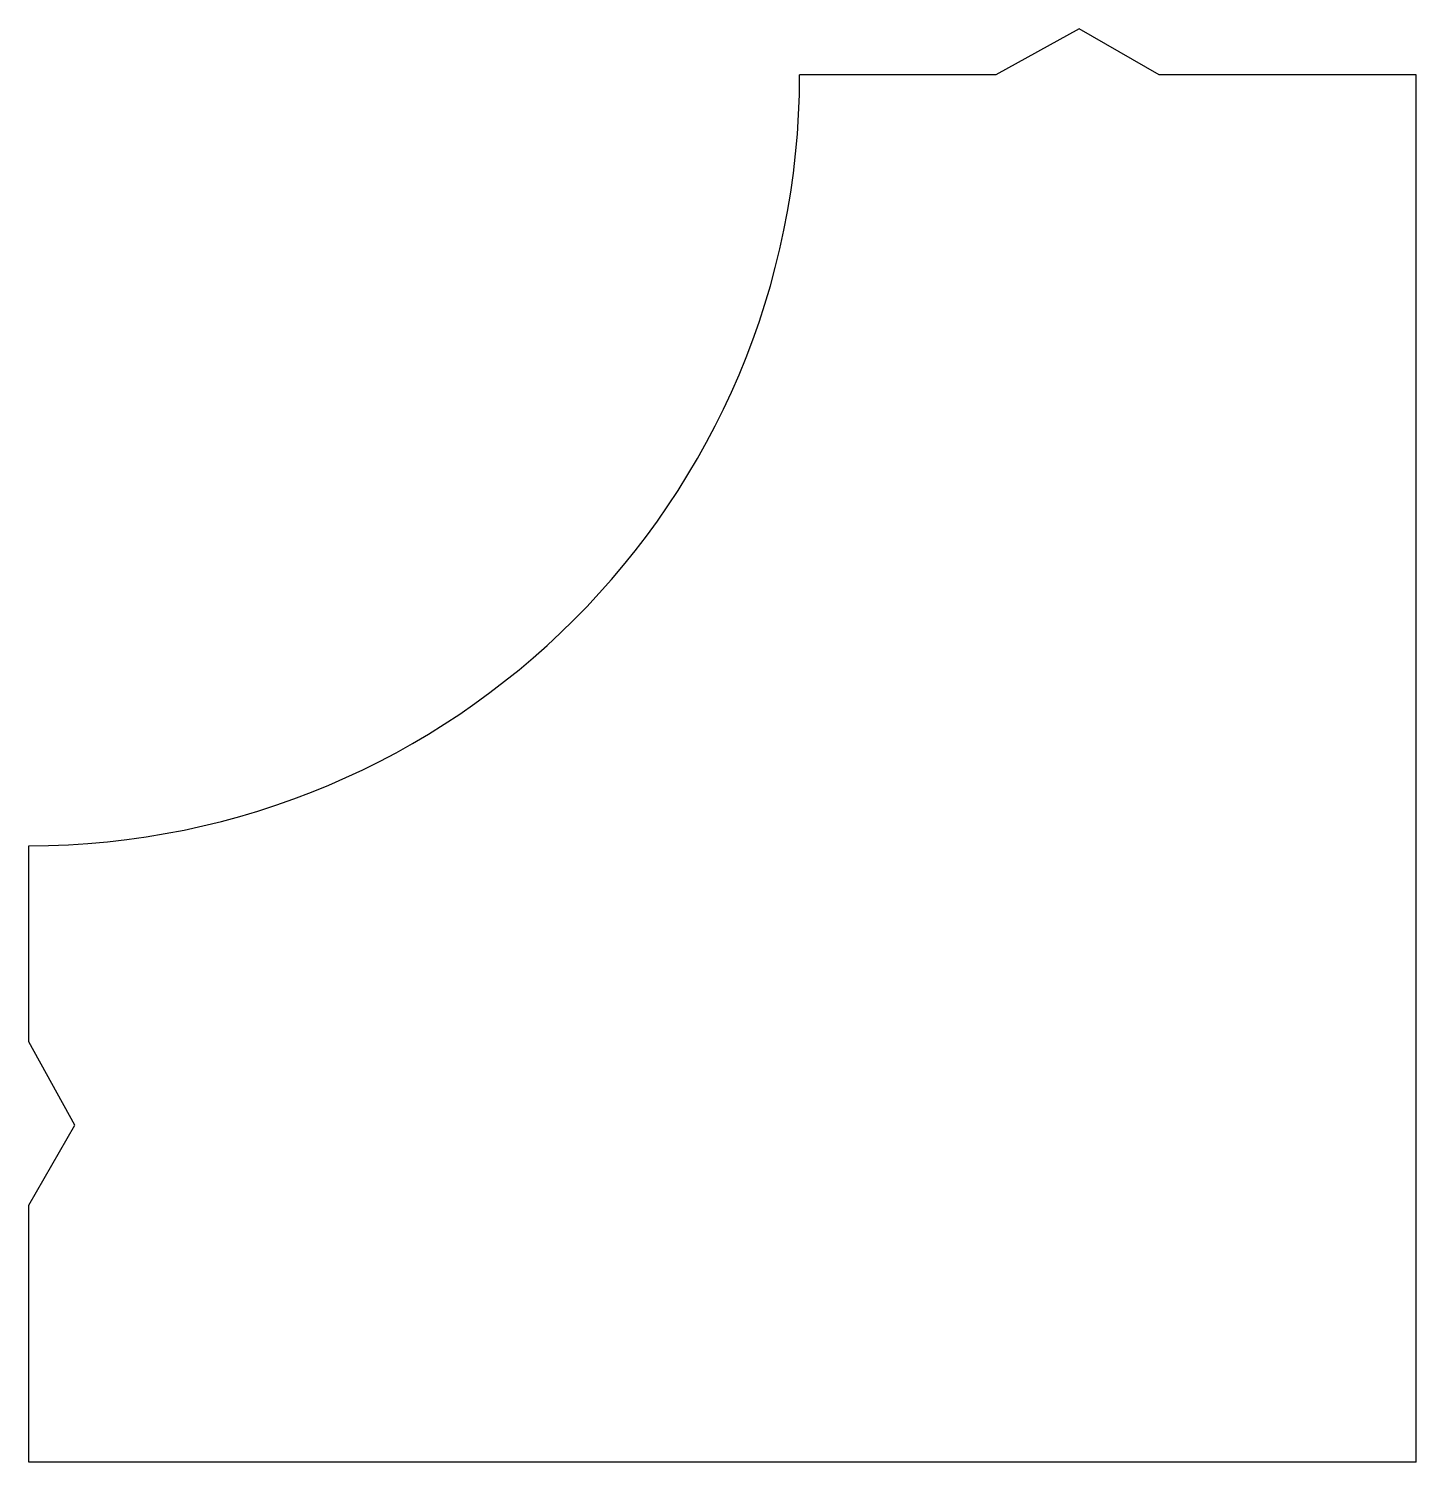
# Model space of a CAD drawing. Header units: metres. Extents: x -0.45 to 0, y 0 to 0.465.
import ezdxf

# ---------------------------------------------------------------- set-up
doc = ezdxf.new("R2010")
doc.units = ezdxf.units.M
doc.header["$LTSCALE"] = 0.2

msp = doc.modelspace()

# ---------------------------------------------------------------- linework, layer by layer
for q in [(0, 0.45), (-0.45, 0)]:
    msp.add_line((0, 0), q)
at = {"flags": 128}
for points in [[(0, 0.45), (-0.08336, 0.45), (-0.10936, 0.465), (-0.13636, 0.45), (-0.2, 0.45)], [(-0.45, 0), (-0.45, 0.08336), (-0.435, 0.10936), (-0.45, 0.13636), (-0.45, 0.2)]]:
    msp.add_lwpolyline(points, dxfattribs=at)
msp.add_arc((-0.45, 0.45), 0.25, 270, 360)

doc.saveas('drawing.dxf')
